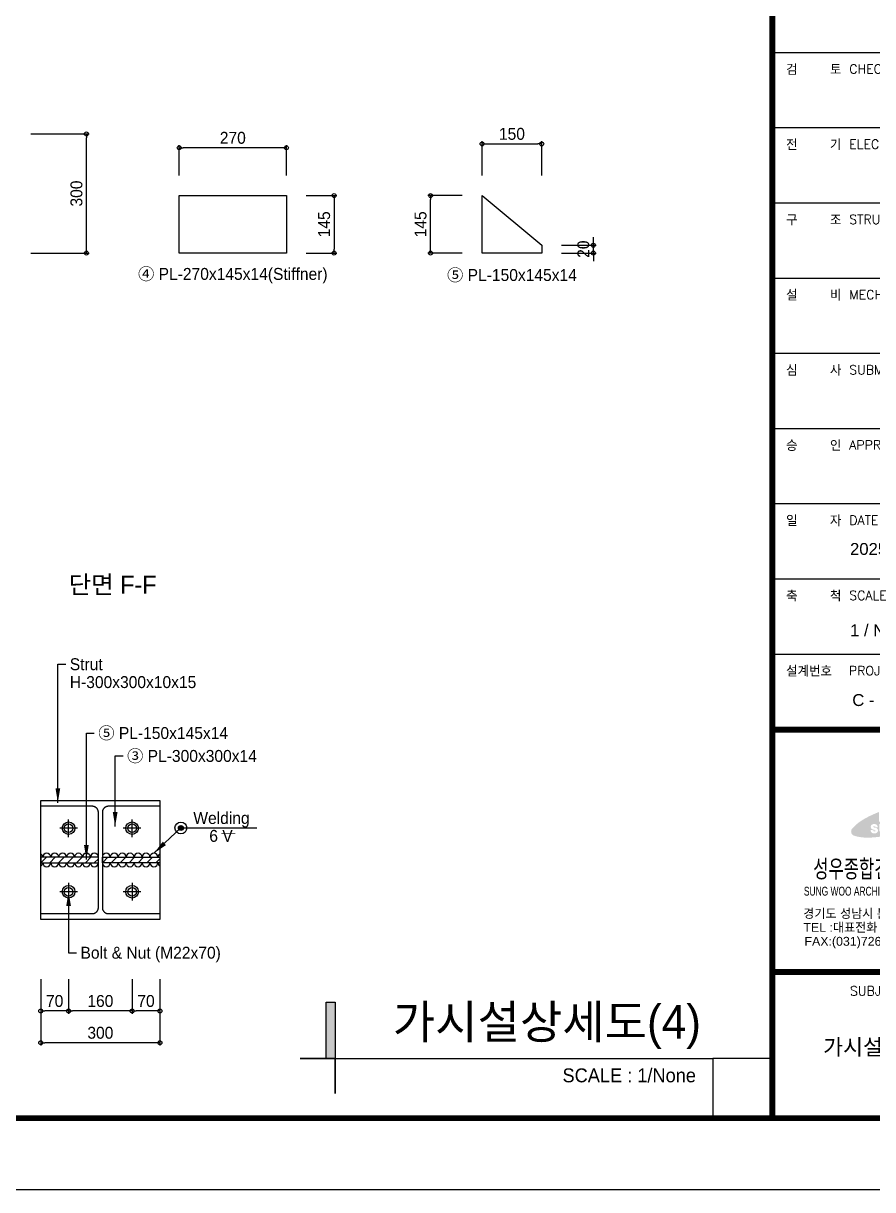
# Model space of a CAD drawing. Header units: millimetres. Extents: x 1073475 to 2890243, y -1340830 to -367733.
# Drawn here: x 2744444 to 2746583, y -373673 to -370738 of the extents above; entities that cross this region are included whole.
import ezdxf
from ezdxf.enums import TextEntityAlignment as Align

# ---------------------------------------------------------------- set-up
doc = ezdxf.new("R2010")
doc.units = ezdxf.units.MM
doc.header["$LTSCALE"] = 50
doc.header["$PDMODE"] = 3
doc.header["$PDSIZE"] = 100
doc.linetypes.add('HIDDEN', pattern=[9.525, 6.35, -3.175])
doc.layers.get('Defpoints').update_dxf_attribs({"color": 151})
for name, color, linetype in [('-$$DIM-C', 7, 'Continuous'), ('11', 11, 'Continuous'), ('3', 3, 'Continuous'), ('A-SYM', 7, 'Continuous'), ('C-BOLT', 1, 'Continuous'), ('C-DIM', 7, 'Continuous'), ('C-PILE', 3, 'Continuous'), ('C-PLATE', 135, 'Continuous'), ('C-PLATE-1', 2, 'Continuous'), ('C-TT', 9, 'Continuous'), ('C-WELDING', 41, 'Continuous'), ('HAT', 8, 'Continuous'), ('TEX', 3, 'Continuous'), ('TEXT', 3, 'Continuous'), ('TEXT1', 7, 'Continuous'), ('TITLE-1', 3, 'Continuous')]:
    doc.layers.add(name, color=color, linetype=linetype)
doc.layers.add('defpoint', color=193, linetype='Continuous', plot=False)
doc.styles.add('RXHG', font='arial.ttf')
doc.styles.add('RXHS', font='SIMPLEX.SHX', dxfattribs={"bigfont": 'WHGTXT.SHX'})
doc.styles.add('돋움', font='')
doc.styles.get('돋움').set_extended_font_data('Dotum')
doc.dimstyles.new('SAM-LE-LE-상', dxfattribs={"dimscale": 0.1, "dimtxt": 300, "dimasz": 360, "dimexe": 70, "dimexo": 0, "dimgap": 100, "dimtad": 1, "dimdec": 0, "dimzin": 0, "dimdsep": 46, "dimlunit": 6, "dimtxsty": '돋움', "dimblk": 'NONE', "dimcen": 100, "dimclrd": 8, "dimclre": 8, "dimclrt": 256, "dimadec": 0, "dimazin": 0, "dimtfac": 1, "dimtdec": 0, "dimtix": 1, "dimtmove": 2, "dimatfit": 3, "dimfxl": 70, "dimtolj": 1, "dimtzin": 0, "dimlwd": -1, "dimlwe": -1, "dimarcsym": 0})
doc.dimstyles.new('SAM-상', dxfattribs={"dimscale": 0.1, "dimtxt": 300, "dimasz": 100, "dimexe": 70, "dimexo": 0, "dimgap": 100, "dimtad": 1, "dimdec": 0, "dimzin": 0, "dimdsep": 46, "dimlunit": 6, "dimtxsty": '돋움', "dimblk": 'ORIGIN', "dimcen": 100, "dimclrd": 8, "dimclre": 8, "dimclrt": 1, "dimadec": 0, "dimazin": 0, "dimtfac": 1, "dimtdec": 0, "dimtix": 1, "dimtmove": 2, "dimatfit": 3, "dimfxl": 70, "dimtolj": 1, "dimtzin": 0, "dimlwd": -1, "dimlwe": -1, "dimarcsym": 0})

# ---------------------------------------------------------------- blocks, each defined once
blk = doc.blocks.new('dbox')
at = {"layer": 'HAT'}
h = blk.add_hatch(color=11, dxfattribs=at)
edge = h.paths.add_edge_path()
edge.add_line((78389, 9153), (78400, 9195))
edge.add_line((78400, 9195), (78457, 9195))
edge.add_line((78457, 9195), (78452, 9178))
edge.add_ellipse((77492, 11535), major_axis=(0, 2545), ratio=1, start_angle=202.1457, end_angle=210.5971)
edge.add_ellipse((78218, 10308), major_axis=(0, 1119), ratio=1, start_angle=210.596, end_angle=228.2714)
edge.add_ellipse((78968, 9639), major_axis=(0, 114), ratio=1, start_angle=228.2779, end_angle=285.8704)
edge.add_ellipse((78968, 9639), major_axis=(0, 114), ratio=1, start_angle=-74.1362, end_angle=-16.5436)
edge.add_ellipse((78682, 8675), major_axis=(0, 1119), ratio=1, start_angle=-16.5389, end_angle=1.1365)
edge.add_ellipse((78710, 7250), major_axis=(0, 2545), ratio=1, start_angle=1.132, end_angle=6.3058)
edge.add_line((78431, 9779), (78431, 9265))
edge.add_line((78431, 9265), (77906, 9265))
edge.add_line((77906, 9265), (77906, 9679))
edge.add_ellipse((79084, 5053), major_axis=(-53, 4773), ratio=1, start_angle=13.6398, end_angle=14.4)
edge.add_line((77845, 9663), (77845, 9265))
edge.add_line((77845, 9265), (77360, 9265))
edge.add_line((77360, 9265), (77360, 9504))
edge.add_ellipse((79084, 5053), major_axis=(-54, 4773), ratio=1, start_angle=20.5246, end_angle=21.4292)
edge.add_ellipse((78246, 7118), major_axis=(1, 2545), ratio=1, start_angle=22.0997, end_angle=30.6159)
edge.add_ellipse((77521, 8345), major_axis=(0, 1119), ratio=1, start_angle=30.5961, end_angle=48.2715)
edge.add_ellipse((76770, 9014), major_axis=(0, 114), ratio=1, start_angle=48.275, end_angle=105.8675)
edge.add_ellipse((76770, 9014), major_axis=(0, 114), ratio=1, start_angle=105.8578, end_angle=163.4503)
edge.add_ellipse((77057, 9978), major_axis=(0, 1119), ratio=1, start_angle=163.455, end_angle=181.1304)
edge.add_ellipse((77028, 11403), major_axis=(0, 2545), ratio=1, start_angle=181.1364, end_angle=189.6526)
edge.add_ellipse((76655, 13600), major_axis=(1, 4773), ratio=1, start_angle=189.6556, end_angle=194.7239)
edge.add_ellipse((77757, 8815), major_axis=(0, 201), ratio=1, start_angle=-33.1522, end_angle=-28.6631)
edge.add_ellipse((77876, 9033), major_axis=(0, 46.8), ratio=1, start_angle=127.9732, end_angle=151.1212, ccw=False)
edge.add_ellipse((-198308, -206946), major_axis=(272663, 220334), ratio=0.9999999, start_angle=-0.91538, end_angle=-0.91145)
edge.add_ellipse((77863, 9053), major_axis=(0, 49), ratio=1, start_angle=104.0363, end_angle=128.0489, ccw=False)
edge.add_ellipse((77668, 9004), major_axis=(0, 153), ratio=1, start_angle=-76.09, end_angle=-70.2875)
edge.add_ellipse((77873, 9078), major_axis=(0, 65.1), ratio=1, start_angle=89.3361, end_angle=109.7797, ccw=False)
edge.add_ellipse((77638, 9080), major_axis=(0, 170), ratio=1, start_angle=269.3925, end_angle=274.557)
edge.add_ellipse((77867, 9099), major_axis=(0, 60.4), ratio=1, start_angle=75.1994, end_angle=94.5289, ccw=False)
edge.add_ellipse((77687, 9146), major_axis=(0, 126), ratio=1, start_angle=255.3815, end_angle=261.3839)
edge.add_ellipse((77871, 9118), major_axis=(0, 59.9), ratio=1, start_angle=424.093, end_angle=441.1844, ccw=False)
edge.add_ellipse((78586, 8771), major_axis=(12, 855), ratio=1, start_angle=423.7323, end_angle=424.8988, ccw=False)
edge.add_ellipse((77873, 9135), major_axis=(-0.1, 54.6), ratio=1, start_angle=405.7763, end_angle=422.8517, ccw=False)
edge.add_ellipse((77243, 9746), major_axis=(21, 823), ratio=1, start_angle=227.3729, end_angle=228.3147)
edge.add_ellipse((77879, 9149), major_axis=(-0.1, 48.7), ratio=1, start_angle=391.3789, end_angle=406.7158, ccw=False)
edge.add_ellipse((80059, 5590), major_axis=(871, 4132), ratio=1, start_angle=403.1774, end_angle=403.3899, ccw=False)
edge.add_ellipse((77890, 9161), major_axis=(0.2, 45), ratio=1, start_angle=377.1698, end_angle=391.5723, ccw=False)
edge.add_ellipse((77923, 9052), major_axis=(0, 159), ratio=1, start_angle=360.4931, end_angle=376.847, ccw=False)
edge.add_ellipse((77922, 9120), major_axis=(0, 90.2), ratio=1, start_angle=273.7647, end_angle=360.5151, ccw=False)
edge.add_line((78012, 9126), (77963, 9126))
edge.add_ellipse((78018, 9158), major_axis=(0, 63.9), ratio=1, start_angle=102.4138, end_angle=119.8077, ccw=False)
edge.add_ellipse((77951, 9143), major_axis=(-3.78, 3.78), ratio=1, start_angle=237.4067, end_angle=277.4683)
edge.add_ellipse((78051, 9274), major_axis=(-1, 160), ratio=1, start_angle=135.4457, end_angle=142.1938, ccw=False)
edge.add_ellipse((77937, 9157), major_axis=(-2.8, 2.8), ratio=1, start_angle=-89.2798, end_angle=-50.7618)
edge.add_ellipse((77917, 8964), major_axis=(0, 198), ratio=1, start_angle=-5.756, end_angle=4.1965)
edge.add_ellipse((77905, 9138), major_axis=(0, 23.5), ratio=1, start_angle=4.164, end_angle=54.2483)
edge.add_ellipse((78033, 9045), major_axis=(0, 182), ratio=1, start_angle=54.3411, end_angle=64.3717)
edge.add_ellipse((77916, 9102), major_axis=(0.1, 51.8), ratio=1, start_angle=64.3673, end_angle=86.8862)
edge.add_ellipse((77997, 9097), major_axis=(0, 133), ratio=1, start_angle=86.8284, end_angle=111.3177)
edge.add_ellipse((77916, 9065), major_axis=(0, 46), ratio=1, start_angle=111.2867, end_angle=179.0119)
edge.add_ellipse((77916, 9070), major_axis=(0, 50.3), ratio=1, start_angle=179.0477, end_angle=257.4953)
edge.add_line((77965, 9059), (77912, 9059))
edge.add_line((77912, 9059), (77912, 9106))
edge.add_line((77912, 9106), (78016, 9106))
edge.add_line((78016, 9106), (78016, 9025))
edge.add_ellipse((76569, 13866), major_axis=(-11, 5052), ratio=1, start_angle=196.5143, end_angle=198.7565)
edge.add_line((78204, 9085), (78172, 9195))
edge.add_line((78172, 9195), (78229, 9195))
edge.add_line((78229, 9195), (78254, 9103))
edge.add_ellipse((76655, 13600), major_axis=(-56, 4773), ratio=1, start_angle=198.905, end_angle=199.0785)
edge.add_line((78267, 9108), (78284, 9195))
edge.add_line((78284, 9195), (78342, 9195))
edge.add_line((78342, 9195), (78354, 9140))
edge.add_ellipse((76655, 13600), major_axis=(-90, 4772), ratio=1, start_angle=199.7723, end_angle=200.219)
h.paths.add_polyline_path([(77775, 9195), (77717, 9195), (77717, 9075), (77642, 9195), (77587, 9195), (77587, 8972), (77643, 8972), (77643, 9098), (77720, 8972), (77775, 8972)], flags=16)
edge = h.paths.add_edge_path(flags=16)
edge.add_line((77487, 9202), (77487, 9053))
edge.add_ellipse((77453, 9053), major_axis=(0, 33.6), ratio=1, start_angle=179.632, end_angle=270.2396, ccw=False)
edge.add_ellipse((77453, 9053), major_axis=(0, 33.6), ratio=1, start_angle=89.654, end_angle=180.2616, ccw=False)
edge.add_line((77419, 9053), (77419, 9202))
edge.add_line((77419, 9202), (77365, 9202))
edge.add_line((77365, 9202), (77365, 9047))
edge.add_ellipse((77439, 9049), major_axis=(0, 73.9), ratio=1, start_angle=91.6214, end_angle=151.6561)
edge.add_ellipse((77453, 9080), major_axis=(0, 108), ratio=1, start_angle=153.1318, end_angle=180.0703)
edge.add_ellipse((77453, 9080), major_axis=(0, 108), ratio=1, start_angle=179.9734, end_angle=206.912)
edge.add_ellipse((77467, 9049), major_axis=(0, 73.7), ratio=1, start_angle=208.4166, end_angle=268.4512)
edge.add_line((77541, 9047), (77541, 9202))
edge.add_line((77541, 9202), (77487, 9202))
edge = h.paths.add_edge_path(flags=16)
edge.add_line((77279, 9104), (77218, 9119))
edge.add_ellipse((77223, 9134), major_axis=(0, 15.5), ratio=1, start_angle=20.8624, end_angle=163.7429, ccw=False)
edge.add_ellipse((77239, 9103), major_axis=(0, 49.9), ratio=1, start_angle=340.6604, end_angle=385.4145, ccw=False)
edge.add_ellipse((77246, 9126), major_axis=(0, 25.8), ratio=1, start_angle=255.1487, end_angle=339.5497, ccw=False)
edge.add_line((77271, 9120), (77326, 9120))
edge.add_ellipse((77250, 9124), major_axis=(0, 75.8), ratio=1, start_angle=266.5555, end_angle=353.4555)
edge.add_ellipse((77237, 9076), major_axis=(0, 126), ratio=1, start_angle=-10.0039, end_angle=18.5613)
edge.add_ellipse((77217, 9130), major_axis=(0, 67.6), ratio=1, start_angle=17.0872, end_angle=163.2444)
edge.add_line((77197, 9066), (77262, 9050))
edge.add_ellipse((77259, 9035), major_axis=(0, 15.9), ratio=1, start_angle=218.2435, end_angle=346.1687, ccw=False)
edge.add_ellipse((77238, 9068), major_axis=(0, 54.8), ratio=1, start_angle=165.503, end_angle=213.593, ccw=False)
edge.add_ellipse((77228, 9041), major_axis=(0, 26.2), ratio=1, start_angle=74.9916, end_angle=171.4127, ccw=False)
edge.add_line((77203, 9048), (77146, 9048))
edge.add_ellipse((77226, 9045), major_axis=(0, 80.6), ratio=1, start_angle=88.4066, end_angle=171.8553)
edge.add_ellipse((77237, 9061), major_axis=(0, 97.8), ratio=1, start_angle=166.8063, end_angle=184.4101)
edge.add_ellipse((77246, 9060), major_axis=(0, 96.2), ratio=1, start_angle=179.6484, end_angle=218.73)
edge.add_ellipse((77262, 9040), major_axis=(0, 70.5), ratio=1, start_angle=218.1045, end_angle=286.3476)
edge.add_ellipse((77268, 9040), major_axis=(0, 64.6), ratio=1, start_angle=-72.251, end_angle=-9.248)
at = {"layer": '11'}
blk.add_line((81088, 1800), (4288, 1800), dxfattribs=at)
at = {"layer": '11', "const_width": 150}
blk.add_lwpolyline([(81088, 1800), (4288, 1800), (4288, 57600), (81088, 57600)], close=True, dxfattribs=at)
for points in [[(74675, 57600), (74675, 1800)], [(81088, 11577), (74675, 11577)], [(81088, 5480), (74675, 5480)]]:
    blk.add_lwpolyline(points, dxfattribs=at)
at = {"layer": '3'}
for p, q in [((81088, 28609), (74675, 28609)), ((81088, 26717), (74675, 26717)), ((81088, 24824), (74675, 24824)), ((81088, 22932), (74675, 22932)), ((81088, 21039), (74675, 21039)), ((81088, 19147), (74675, 19147)), ((81088, 17255), (74675, 17255)), ((81088, 15362), (74675, 15362)), ((81088, 13470), (74675, 13470))]:
    blk.add_line(p, q, dxfattribs=at)
at = {"layer": 'TEXT', "color": 7}
blk.add_line((84100, 0), (0, 0), dxfattribs=at)
at = {"layer": 'TEX', "color": 6, "linetype": 'Continuous', "style": 'RXHG', "width": 1}
for tag, p in [('일자', (76628, 15972)), ('축척', (76628, 13925)), ('설계번호', (76684, 12170))]:
    blk.add_attdef(tag, p, '', height=300, dxfattribs=at)
at = {"layer": 'TEX', "color": 7, "linetype": 'Continuous', "style": 'RXHG', "width": 1}
blk.add_attdef('파일명', (81840, 4453), '', height=300, rotation=90, dxfattribs=at)
at = {"layer": 'TEX', "linetype": 'Continuous', "style": 'RXHG', "width": 1}
for tag, p in [('도면명-1', (77799, 3389)), ('도면명-2', (77799, 2662))]:
    blk.add_attdef(tag, text='', height=400, dxfattribs=at).set_placement(p, align=Align.CENTER)
at = {"layer": 'TEXT1'}
for s, height, style, width, p in [('검    토', 273.3, 'RXHS', 1, (75018, 28050)), ('CHECKED BY', 231.3, 'RXHS', 1, (76609, 28085)), ('전    기', 273.3, 'RXHS', 1, (75018, 26158)), ('ELEC BY', 231.3, 'RXHS', 1, (76609, 26192)), ('구    조', 273.3, 'RXHS', 1, (75018, 24266)), ('STRUCT BY', 231.3, 'RXHS', 1, (76609, 24300)), ('설    비', 273.3, 'RXHS', 1, (75018, 22373)), ('MECHANICAL', 231.3, 'RXHS', 1, (76609, 22407)), ('심    사', 273.3, 'RXHS', 1, (75018, 20481)), ('SUBMITTED BY', 231.29, 'RXHS', 1, (76609, 20515)), ('승    인', 273.3, 'RXHS', 1, (75018, 18588)), ('APPROVED BY', 231.29, 'RXHS', 1, (76609, 18623)), ('일    자', 273.3, 'RXHS', 1, (75018, 16696)), ('DATE', 231.3, 'RXHS', 1, (76609, 16730)), ('축    척', 273.3, 'RXHS', 1, (75018, 14804)), ('SCALE', 231.3, 'RXHS', 1, (76609, 14838)), ('설계번호', 273.3, 'RXHS', 1, (75018, 12911)), ('PROJECT NO.', 231.29, 'RXHS', 1, (76598, 12945)), ('성우종합건축사사무소', 450, 'RXHG', 0.68, (75702, 7851)), ('SUBJECT TITLE', 231.29, 'RXHS', 1, (76628, 4888))]:
    blk.add_text(s, height=height, dxfattribs=dict(at, style=style, width=width)).set_placement(p)
at = {"layer": 'TEXT1', "color": 4, "style": 'RXHG'}
for s, width, p in [('SUNG WOO ARCHITECTS & ENGINEERS CO.LTD.', 0.68, (75467, 7400)), ('경기도 성남시 분당구 구미동 153', 1, (75450, 6838)), ('TEL :대표전화 (031)726-5566', 1, (75454, 6489)), ('FAX:(031)726-5567', 1, (75481, 6139))]:
    blk.add_text(s, height=222.88, dxfattribs=dict(at, width=width)).set_placement(p)
blk = doc.blocks.new('_Origin')
at = {"color": 0, "linetype": 'ByBlock', "lineweight": -2}
blk.add_line((0, 0), (-1, 0), dxfattribs=at)
blk.add_circle((0, 0), 0.5, dxfattribs=at)
blk = doc.blocks.new('*D606')
at = {"layer": '-$$DIM-C', "color": 8, "transparency": 16777216}
for p, q in [((2744462.9, -371016.4), (2744609.9, -371016.4)), ((2744602.9, -371306.4), (2744602.9, -371026.4)), ((2744462.9, -371316.4), (2744609.9, -371316.4))]:
    blk.add_line(p, q, dxfattribs=at)
at = {"layer": 'Defpoints', "color": 0, "transparency": 16777216}
for p in [(2744462.9, -371016.4), (2744602.9, -371016.4), (2744462.9, -371316.4)]:
    blk.add_point(p, dxfattribs=at)
at = {"layer": '-$$DIM-C', "color": 8, "transparency": 16777216, "xscale": 10, "yscale": 10, "zscale": 10}
for p, rotation in [((2744602.9, -371016.4), 90), ((2744602.9, -371316.4), 270)]:
    blk.add_blockref('_Origin', p, dxfattribs=dict(at, rotation=rotation))
at = {"layer": '-$$DIM-C', "color": 1, "transparency": 16777216, "insert": (2744577.9, -371166.4), "char_height": 30, "attachment_point": 5, "rotation": 90, "style": '돋움'}
blk.add_mtext('\\A1;300', dxfattribs=at)
blk = doc.blocks.new('*D610')
at = {"layer": '-$$DIM-C', "color": 8, "transparency": 16777216}
for p, q in [((2745156.5, -371171.4), (2745233.5, -371171.4)), ((2745226.5, -371181.4), (2745226.5, -371306.4)), ((2745156.5, -371316.4), (2745233.5, -371316.4))]:
    blk.add_line(p, q, dxfattribs=at)
at = {"layer": 'Defpoints', "color": 0, "transparency": 16777216}
for p in [(2745156.5, -371171.4), (2745156.5, -371316.4), (2745226.5, -371316.4)]:
    blk.add_point(p, dxfattribs=at)
at = {"layer": '-$$DIM-C', "color": 8, "transparency": 16777216, "xscale": 10, "yscale": 10, "zscale": 10}
for p, rotation in [((2745226.5, -371171.4), 90), ((2745226.5, -371316.4), 270)]:
    blk.add_blockref('_Origin', p, dxfattribs=dict(at, rotation=rotation))
at = {"layer": '-$$DIM-C', "color": 1, "transparency": 16777216, "insert": (2745201.5, -371243.9), "char_height": 30, "attachment_point": 5, "rotation": 90, "style": '돋움'}
blk.add_mtext('\\A1;145', dxfattribs=at)
blk = doc.blocks.new('*D611')
at = {"layer": '-$$DIM-C', "color": 8, "transparency": 16777216}
for p, q in [((2744836.5, -371121.4), (2744836.5, -371044.4)), ((2745096.5, -371051.4), (2744846.5, -371051.4)), ((2745106.5, -371121.4), (2745106.5, -371044.4))]:
    blk.add_line(p, q, dxfattribs=at)
at = {"layer": 'Defpoints', "color": 0, "transparency": 16777216}
for p in [(2744836.5, -371051.4), (2744836.5, -371121.4), (2745106.5, -371121.4)]:
    blk.add_point(p, dxfattribs=at)
at = {"layer": '-$$DIM-C', "color": 8, "transparency": 16777216, "xscale": 10, "yscale": 10, "zscale": 10, "rotation": 180}
blk.add_blockref('_Origin', (2744836.5, -371051.4), dxfattribs=at)
at = {"layer": '-$$DIM-C', "color": 8, "transparency": 16777216, "xscale": 10, "yscale": 10, "zscale": 10}
blk.add_blockref('_Origin', (2745106.5, -371051.4), dxfattribs=at)
at = {"layer": '-$$DIM-C', "color": 1, "transparency": 16777216, "insert": (2744971.5, -371026.4), "char_height": 30, "attachment_point": 5, "style": '돋움'}
blk.add_mtext('\\A1;270', dxfattribs=at)
blk = doc.blocks.new('*D652')
at = {"layer": 'C-DIM', "color": 8, "transparency": 16777216}
for p, q in [((2745599.3, -371121.4), (2745599.3, -371034.4)), ((2745749.3, -371121.4), (2745749.3, -371034.4)), ((2745609.3, -371041.4), (2745739.3, -371041.4))]:
    blk.add_line(p, q, dxfattribs=at)
at = {"layer": 'Defpoints', "color": 0, "transparency": 16777216}
for p in [(2745749.3, -371041.4), (2745599.3, -371121.4), (2745749.3, -371121.4)]:
    blk.add_point(p, dxfattribs=at)
at = {"layer": 'C-DIM', "color": 8, "transparency": 16777216, "xscale": 10, "yscale": 10, "zscale": 10, "rotation": 180}
blk.add_blockref('_Origin', (2745599.3, -371041.4), dxfattribs=at)
at = {"layer": 'C-DIM', "color": 8, "transparency": 16777216, "xscale": 10, "yscale": 10, "zscale": 10}
blk.add_blockref('_Origin', (2745749.3, -371041.4), dxfattribs=at)
at = {"layer": 'C-DIM', "color": 1, "transparency": 16777216, "insert": (2745674.3, -371016.4), "char_height": 30, "attachment_point": 5, "style": '돋움'}
blk.add_mtext('\\A1;150', dxfattribs=at)
blk = doc.blocks.new('*D653')
at = {"layer": 'C-DIM', "color": 8, "transparency": 16777216}
for p, q in [((2745799.3, -371296.4), (2745886.3, -371296.4)), ((2745879.3, -371286.4), (2745879.3, -371276.4)), ((2745879.3, -371316.4), (2745879.3, -371296.4)), ((2745799.3, -371316.4), (2745886.3, -371316.4)), ((2745879.3, -371326.4), (2745879.3, -371336.4))]:
    blk.add_line(p, q, dxfattribs=at)
at = {"layer": 'Defpoints', "color": 0, "transparency": 16777216}
for p in [(2745799.3, -371296.4), (2745879.3, -371296.4), (2745799.3, -371316.4)]:
    blk.add_point(p, dxfattribs=at)
at = {"layer": 'C-DIM', "color": 8, "transparency": 16777216, "xscale": 10, "yscale": 10, "zscale": 10}
for p, rotation in [((2745879.3, -371296.4), 270), ((2745879.3, -371316.4), 90)]:
    blk.add_blockref('_Origin', p, dxfattribs=dict(at, rotation=rotation))
at = {"layer": 'C-DIM', "color": 1, "transparency": 16777216, "insert": (2745854.2, -371306.4), "char_height": 30, "attachment_point": 5, "rotation": 90, "style": '돋움'}
blk.add_mtext('\\A1;20', dxfattribs=at)
blk = doc.blocks.new('*D654')
at = {"layer": 'C-DIM', "color": 8, "transparency": 16777216}
for p, q in [((2745549.3, -371171.4), (2745462.3, -371171.4)), ((2745469.3, -371306.4), (2745469.3, -371181.4)), ((2745549.3, -371316.4), (2745462.3, -371316.4))]:
    blk.add_line(p, q, dxfattribs=at)
at = {"layer": 'Defpoints', "color": 0, "transparency": 16777216}
for p in [(2745469.3, -371171.4), (2745549.3, -371171.4), (2745549.3, -371316.4)]:
    blk.add_point(p, dxfattribs=at)
at = {"layer": 'C-DIM', "color": 8, "transparency": 16777216, "xscale": 10, "yscale": 10, "zscale": 10}
for p, rotation in [((2745469.3, -371171.4), 90), ((2745469.3, -371316.4), 270)]:
    blk.add_blockref('_Origin', p, dxfattribs=dict(at, rotation=rotation))
at = {"layer": 'C-DIM', "color": 1, "transparency": 16777216, "insert": (2745444.2, -371243.9), "char_height": 30, "attachment_point": 5, "rotation": 90, "style": '돋움'}
blk.add_mtext('\\A1;145', dxfattribs=at)
blk = doc.blocks.new('*D663')
at = {"layer": 'C-DIM', "color": 8, "transparency": 16777216}
for p, q in [((2744718, -373143.4), (2744718, -373230.4)), ((2744788, -373143.4), (2744788, -373230.4)), ((2744778, -373223.4), (2744728, -373223.4))]:
    blk.add_line(p, q, dxfattribs=at)
at = {"layer": 'Defpoints', "color": 0, "transparency": 16777216}
for p in [(2744718, -373143.4), (2744788, -373143.4), (2744718, -373223.4)]:
    blk.add_point(p, dxfattribs=at)
at = {"layer": 'C-DIM', "color": 8, "transparency": 16777216, "xscale": 10, "yscale": 10, "zscale": 10, "rotation": 180}
blk.add_blockref('_Origin', (2744718, -373223.4), dxfattribs=at)
at = {"layer": 'C-DIM', "color": 8, "transparency": 16777216, "xscale": 10, "yscale": 10, "zscale": 10}
blk.add_blockref('_Origin', (2744788, -373223.4), dxfattribs=at)
at = {"layer": 'C-DIM', "color": 1, "transparency": 16777216, "insert": (2744753, -373198.4), "char_height": 30, "attachment_point": 5, "style": '돋움'}
blk.add_mtext('\\A1;70', dxfattribs=at)
blk = doc.blocks.new('*D664')
at = {"layer": 'C-DIM', "color": 8, "transparency": 16777216}
for p, q in [((2744558, -373143.4), (2744558, -373230.4)), ((2744718, -373143.4), (2744718, -373230.4)), ((2744708, -373223.4), (2744568, -373223.4))]:
    blk.add_line(p, q, dxfattribs=at)
at = {"layer": 'Defpoints', "color": 0, "transparency": 16777216}
for p in [(2744558, -373143.4), (2744718, -373143.4), (2744558, -373223.4)]:
    blk.add_point(p, dxfattribs=at)
at = {"layer": 'C-DIM', "color": 8, "transparency": 16777216, "xscale": 10, "yscale": 10, "zscale": 10, "rotation": 180}
blk.add_blockref('_Origin', (2744558, -373223.4), dxfattribs=at)
at = {"layer": 'C-DIM', "color": 8, "transparency": 16777216, "xscale": 10, "yscale": 10, "zscale": 10}
blk.add_blockref('_Origin', (2744718, -373223.4), dxfattribs=at)
at = {"layer": 'C-DIM', "color": 1, "transparency": 16777216, "insert": (2744638, -373198.4), "char_height": 30, "attachment_point": 5, "style": '돋움'}
blk.add_mtext('\\A1;160', dxfattribs=at)
blk = doc.blocks.new('*D665')
at = {"layer": 'C-DIM', "color": 8, "transparency": 16777216}
for p, q in [((2744488, -373143.4), (2744488, -373230.4)), ((2744558, -373143.4), (2744558, -373230.4)), ((2744548, -373223.4), (2744498, -373223.4))]:
    blk.add_line(p, q, dxfattribs=at)
at = {"layer": 'Defpoints', "color": 0, "transparency": 16777216}
for p in [(2744488, -373143.4), (2744558, -373143.4), (2744488, -373223.4)]:
    blk.add_point(p, dxfattribs=at)
at = {"layer": 'C-DIM', "color": 8, "transparency": 16777216, "xscale": 10, "yscale": 10, "zscale": 10, "rotation": 180}
blk.add_blockref('_Origin', (2744488, -373223.4), dxfattribs=at)
at = {"layer": 'C-DIM', "color": 8, "transparency": 16777216, "xscale": 10, "yscale": 10, "zscale": 10}
blk.add_blockref('_Origin', (2744558, -373223.4), dxfattribs=at)
at = {"layer": 'C-DIM', "color": 1, "transparency": 16777216, "insert": (2744523, -373198.4), "char_height": 30, "attachment_point": 5, "style": '돋움'}
blk.add_mtext('\\A1;70', dxfattribs=at)
blk = doc.blocks.new('*D666')
at = {"layer": 'C-DIM', "color": 8, "transparency": 16777216}
for p, q in [((2744488, -373223.4), (2744488, -373310.4)), ((2744788, -373223.4), (2744788, -373310.4)), ((2744778, -373303.4), (2744498, -373303.4))]:
    blk.add_line(p, q, dxfattribs=at)
at = {"layer": 'Defpoints', "color": 0, "transparency": 16777216}
for p in [(2744488, -373223.4), (2744788, -373223.4), (2744488, -373303.4)]:
    blk.add_point(p, dxfattribs=at)
at = {"layer": 'C-DIM', "color": 8, "transparency": 16777216, "xscale": 10, "yscale": 10, "zscale": 10, "rotation": 180}
blk.add_blockref('_Origin', (2744488, -373303.4), dxfattribs=at)
at = {"layer": 'C-DIM', "color": 8, "transparency": 16777216, "xscale": 10, "yscale": 10, "zscale": 10}
blk.add_blockref('_Origin', (2744788, -373303.4), dxfattribs=at)
at = {"layer": 'C-DIM', "color": 1, "transparency": 16777216, "insert": (2744638, -373278.4), "char_height": 30, "attachment_point": 5, "style": '돋움'}
blk.add_mtext('\\A1;300', dxfattribs=at)
blk = doc.blocks.new('_None')

msp = doc.modelspace()

# ---------------------------------------------------------------- hatches: boundary and pattern name
at = {"layer": 'A-SYM'}
msp.add_hatch(color=2, dxfattribs=at).paths.add_polyline_path([(2745229.5, -373201.6), (2745206.9, -373201.6), (2745206.9, -373343.1), (2745229.5, -373343.1)])
at = {"layer": 'C-DIM'}
h = msp.add_hatch(color=1, dxfattribs=at)
edge = h.paths.add_edge_path()
edge.add_arc((2744840.7, -372762.8), 6.17, 0, 360)
at = {"layer": 'C-PLATE'}
h = msp.add_hatch(dxfattribs=at)
h.set_pattern_fill('ANSI31', color=256, scale=5, style=0)
h.set_pattern_definition([(45, (2744488.049, -372850.382), (-11.2253, 11.2253), [])])
h.paths.add_polyline_path([(2744633, -372836.4), (2744488, -372836.4), (2744488, -372850.4), (2744633, -372850.4)])
h = msp.add_hatch(dxfattribs=at)
h.set_pattern_fill('ANSI31', color=256, scale=5, style=0)
h.set_pattern_definition([(45, (2744643.049, -372850.382), (-11.2253, 11.2253), [])])
h.paths.add_polyline_path([(2744643, -372836.4), (2744788, -372836.4), (2744788, -372850.4), (2744643, -372850.4)])

# ---------------------------------------------------------------- linework, layer by layer
at = {"layer": 'A-SYM', "color": 2}
for points in [[(2745206.9, -373343.1), (2745206.9, -373343.1), (2745141.1, -373343.1), (2745206.9, -373343.1), (2745206.9, -373201.6), (2745229.5, -373201.6), (2745229.5, -373343.1), (2745206.9, -373343.1), (2746180.3, -373343.1)], [(2745141.1, -373343.1), (2745229.5, -373343.1), (2745229.5, -373431.4), (2745229.5, -373343.1), (2746180.3, -373343.1)]]:
    msp.add_lwpolyline(points, dxfattribs=at)
at = {"layer": 'C-BOLT'}
for p, q in [((2744580.2, -372763.4, 0), (2744535.8, -372763.4, 0)), ((2744558, -372785.6, 0), (2744558, -372741.2, 0)), ((2744740.2, -372763.4, 0), (2744695.8, -372763.4, 0)), ((2744718, -372785.6, 0), (2744718, -372741.2, 0)), ((2744558, -372901.2, 0), (2744558, -372945.6, 0)), ((2744718, -372901.2, 0), (2744718, -372945.6, 0)), ((2744580.2, -372923.4, 0), (2744535.8, -372923.4, 0)), ((2744740.2, -372923.4, 0), (2744695.8, -372923.4, 0))]:
    msp.add_line(p, q, dxfattribs=at)
for centre, radius in [((2744558, -372763.4, 0), 15.9), ((2744558, -372763.4, 0), 11), ((2744718, -372763.4, 0), 15.9), ((2744718, -372763.4, 0), 11), ((2744558, -372923.4, 0), 15.9), ((2744558, -372923.4, 0), 11), ((2744718, -372923.4, 0), 15.9), ((2744718, -372923.4, 0), 11)]:
    msp.add_circle(centre, radius, dxfattribs=at)
at = {"layer": 'C-DIM', "color": 1, "const_width": 2, "elevation": 0}
msp.add_lwpolyline([(2744978.2, -372777), (2744942.8, -372777)], dxfattribs=at)
at = {"layer": 'C-DIM', "color": 1}
for radius in [14.8, 6.17]:
    msp.add_circle((2744840.7, -372762.8, 0), radius, dxfattribs=at)
at = {"layer": 'C-PILE', "linetype": 'HIDDEN', "elevation": 0}
msp.add_lwpolyline([(2744633, -372723.4, 0.414214), (2744618, -372708.4), (2744488, -372708.4), (2744488, -372693.4), (2744788, -372693.4), (2744788, -372708.4), (2744658, -372708.4, 0.414214), (2744643, -372723.4), (2744643, -372963.4, 0.414214), (2744658, -372978.4), (2744788, -372978.4), (2744788, -372993.4), (2744488, -372993.4), (2744488, -372978.4), (2744618, -372978.4, 0.414214), (2744633, -372963.4)], format="xyb", close=True, dxfattribs=at)
at = {"layer": 'C-PLATE', "elevation": 0}
for points in [[(2744788, -372993.4), (2744488, -372993.4), (2744488, -372693.4), (2744788, -372693.4)], [(2744633, -372836.4), (2744488, -372836.4), (2744488, -372850.4), (2744633, -372850.4)], [(2744643, -372836.4), (2744788, -372836.4), (2744788, -372850.4), (2744643, -372850.4)]]:
    msp.add_lwpolyline(points, close=True, dxfattribs=at)
at = {"layer": 'C-PLATE-1'}
for p, q in [((2744836.5, -371316.4, 0), (2744836.5, -371171.4, 0)), ((2744836.5, -371171.4, 0), (2745106.5, -371171.4, 0)), ((2745106.5, -371171.4, 0), (2745106.5, -371316.4, 0)), ((2745106.5, -371316.4, 0), (2744836.5, -371316.4, 0))]:
    msp.add_line(p, q, dxfattribs=at)
at = {"layer": 'C-PLATE-1', "elevation": 0}
msp.add_lwpolyline([(2745749.3, -371296.4), (2745749.3, -371316.4), (2745599.3, -371316.4), (2745599.3, -371171.4)], close=True, dxfattribs=at)
at = {"layer": 'C-WELDING'}
for centre, start, end in [((2744503, -372836.4, 0), 0, 180), ((2744523, -372836.4, 0), 0, 180), ((2744543, -372836.4, 0), 0, 180), ((2744563, -372836.4, 0), 0, 180), ((2744583, -372836.4, 0), 0, 180), ((2744603, -372836.4, 0), 0, 180), ((2744623, -372836.4, 0), 0, 180), ((2744653, -372836.4, 0), 0, 180), ((2744673, -372836.4, 0), 0, 180), ((2744693, -372836.4, 0), 0, 180), ((2744713, -372836.4, 0), 0, 180), ((2744733, -372836.4, 0), 0, 180), ((2744753, -372836.4, 0), 0, 180), ((2744773, -372836.4, 0), 0, 180), ((2744483, -372836.4, 0), 0, 60), ((2744483, -372850.4, 0), 300, 0), ((2744503, -372850.4, 0), 180, 0), ((2744523, -372850.4, 0), 180, 0), ((2744543, -372850.4, 0), 180, 0), ((2744563, -372850.4, 0), 180, 0), ((2744583, -372850.4, 0), 180, 0), ((2744603, -372850.4, 0), 180, 0), ((2744623, -372850.4, 0), 180, 0), ((2744653, -372850.4, 0), 180, 0), ((2744673, -372850.4, 0), 180, 0), ((2744693, -372850.4, 0), 180, 0), ((2744713, -372850.4, 0), 180, 0), ((2744733, -372850.4, 0), 180, 0), ((2744753, -372850.4, 0), 180, 0), ((2744773, -372850.4, 0), 180, 0), ((2744793, -372836.4, 0), 120, 180), ((2744793, -372850.4, 0), 180, 240)]:
    msp.add_arc(centre, 10, start, end, dxfattribs=at)
at = {"layer": 'defpoint'}
msp.add_lwpolyline([(2746180.3, -373343.1), (2746180.3, -373493.1), (2746330.3, -373493.1), (2746330.3, -373343.1), (2746180.3, -373343.1)], dxfattribs=at)

# ---------------------------------------------------------------- block references
ref = msp.add_blockref('dbox', (2738862.7, -373673.1), dxfattribs=dict(xscale=0.1, yscale=0.1, zscale=0.1))
ref.add_attrib('설계번호', 'C - 114', (2746531.2, -372456), dxfattribs={"layer": 'TEX', "color": 6, "linetype": 'Continuous', "height": 30, "style": 'RXHG', "width": 1})
ref.add_attrib('도면명-1', '가시설상세도(4)', dxfattribs={"layer": 'TEX', "linetype": 'Continuous', "height": 40, "style": 'RXHG', "width": 1}).set_placement((2746642.6, -373334.1), align=Align.CENTER)
ref.add_attrib('일자', '2025 . 03 .    .', (2746525.6, -372075.8), dxfattribs={"layer": 'TEX', "color": 6, "linetype": 'Continuous', "height": 30, "style": 'RXHG', "width": 1})
ref.add_attrib('축척', '1 / NONE', (2746525.6, -372280.5), dxfattribs={"layer": 'TEX', "color": 6, "linetype": 'Continuous', "height": 30, "style": 'RXHG', "width": 1})

# ---------------------------------------------------------------- texts
at = {"layer": 'C-DIM', "style": '돋움'}
for s, p in [('④ PL-270x145x14(Stiffner)', (2744971.5, -371370.9, 0)), ('⑤ PL-150x145x14', (2745674.3, -371370.9, 0))]:
    msp.add_text(s, height=30, dxfattribs=at).set_placement(p, align=Align.MIDDLE)
at = {"layer": 'C-DIM', "color": 1, "style": '돋움'}
for s, p in [('Strut', (2744561, -372350.8, 0)), ('H-300x300x10x15', (2744561, -372395.8, 0)), ('⑤ PL-150x145x14', (2744632.8, -372524, 0)), ('③ PL-300x300x14', (2744705.3, -372581.6, 0)), ('Welding', (2744872.1, -372737.8, 0)), ('Bolt & Nut (M22x70)', (2744588, -373076.8, 0))]:
    msp.add_text(s, height=30, dxfattribs=at).set_placement(p, align=Align.MIDDLE_LEFT)
msp.add_text('6 V', height=30, dxfattribs=at).set_placement((2744941.8, -372782.8, 0), align=Align.MIDDLE_CENTER)
at = {"layer": 'C-TT', "style": '돋움'}
msp.add_text('단면 F-F', height=45, dxfattribs=at).set_placement((2744669, -372149.6, 0), align=Align.MIDDLE)
at = {"layer": 'TITLE-1', "style": '돋움'}
for s, height, p in [('가시설상세도(4)', 85, (2746150.3, -373250.6)), ('SCALE : 1/None ', 35, (2746150.3, -373385.4))]:
    msp.add_text(s, height=height, dxfattribs=at).set_placement(p, align=Align.MIDDLE_RIGHT)

# ---------------------------------------------------------------- dimensions: what is measured, and where the dimension line sits
at = {"layer": '-$$DIM-C'}
dim = msp.add_linear_dim(base=(2744836.5, -371051.4, 0), p1=(2745106.5, -371121.4, 0), p2=(2744836.5, -371121.4, 0), dimstyle='SAM-상', dxfattribs=at)
dim.commit()
dim.dimension.update_dxf_attribs({"geometry": '*D611', "text_midpoint": (2744971.5, -371026.4, 0)})
dim = msp.add_linear_dim(base=(2744602.9, -371016.4, 0), p1=(2744462.9, -371316.4, 0), p2=(2744462.9, -371016.4, 0), angle=90, dimstyle='SAM-상', dxfattribs=at)
dim.commit()
dim.dimension.update_dxf_attribs({"geometry": '*D606', "text_midpoint": (2744577.9, -371166.4, 0)})
dim = msp.add_linear_dim(base=(2745226.5, -371316.4, 0), p1=(2745156.5, -371171.4, 0), p2=(2745156.5, -371316.4, 0), angle=270, text='145', dimstyle='SAM-상', dxfattribs=at)
dim.commit()
dim.dimension.update_dxf_attribs({"geometry": '*D610', "text_midpoint": (2745201.5, -371243.9, 0)})
at = {"layer": 'C-DIM'}
dim = msp.add_linear_dim(base=(2745749.3, -371041.4, 0), p1=(2745599.3, -371121.4, 0), p2=(2745749.3, -371121.4, 0), dimstyle='SAM-상', dxfattribs=at)
dim.commit()
dim.dimension.update_dxf_attribs({"geometry": '*D652', "text_midpoint": (2745674.3, -371016.4, 0)})
for base, p1, p2, angle, picture, middle in [((2745469.3, -371171.4, 0), (2745549.3, -371316.4, 0), (2745549.3, -371171.4, 0), 90, '*D654', (2745444.2, -371243.9, 0)), ((2745879.3, -371296.4, 0), (2745799.3, -371316.4, 0), (2745799.3, -371296.4, 0), 90, '*D653', (2745854.2, -371306.4, 0)), ((2744488, -373223.4, 0), (2744558, -373143.4, 0), (2744488, -373143.4, 0), 180, '*D665', (2744523, -373198.4, 0)), ((2744558, -373223.4, 0), (2744718, -373143.4, 0), (2744558, -373143.4, 0), 180, '*D664', (2744638, -373198.4, 0)), ((2744718, -373223.4, 0), (2744788, -373143.4, 0), (2744718, -373143.4, 0), 180, '*D663', (2744753, -373198.4, 0)), ((2744488, -373303.4, 0), (2744788, -373223.4, 0), (2744488, -373223.4, 0), 180, '*D666', (2744638, -373278.4, 0))]:
    dim = msp.add_linear_dim(base=base, p1=p1, p2=p2, angle=angle, dimstyle='SAM-상', dxfattribs=at)
    dim.commit()
    dim.dimension.update_dxf_attribs({"geometry": picture, "text_midpoint": middle})

# ---------------------------------------------------------------- leaders
for points in [[(2744531, -372699.3, 0), (2744531, -372350.8, 0), (2744551, -372350.8, 0)], [(2744602.8, -372842.1, 0), (2744602.8, -372524, 0), (2744622.8, -372524, 0)], [(2744675.3, -372759, 0), (2744675.3, -372581.6, 0), (2744695.3, -372581.6, 0)], [(2744773, -372826.4, 0), (2744840.7, -372762.8, 0), (2745031.9, -372762.8, 0)], [(2744558, -372923.4, 0), (2744558, -373076.8, 0), (2744578, -373076.8, 0)]]:
    msp.add_leader(points, dimstyle='SAM-LE-LE-상', dxfattribs=at)

doc.saveas('drawing.dxf')
